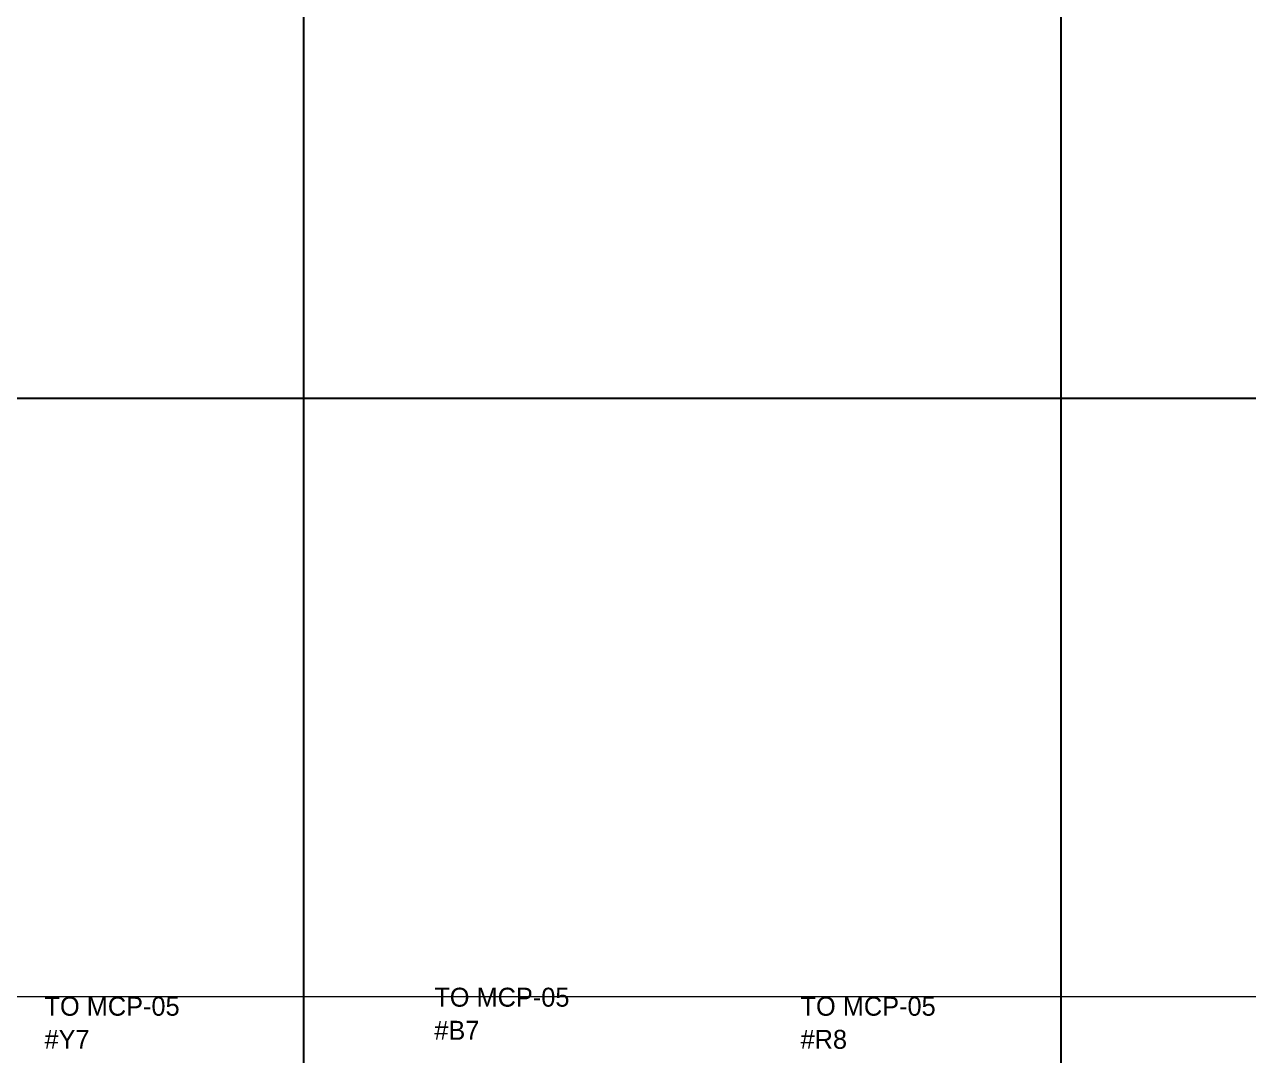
# Model space of a CAD drawing. Header units: metres. Extents: x 75097 to 220762, y -1557923 to -1361206.
# Drawn here: x 141706 to 153344, y -1424931 to -1415133 of the extents above; entities that cross this region are included whole.
import ezdxf

# ---------------------------------------------------------------- set-up
doc = ezdxf.new("R2010")
doc.units = ezdxf.units.M
doc.layers.get('0').update_dxf_attribs({"lineweight": 0})
doc.layers.add('A-100 - Copy$0$axes', color=8, linetype='Continuous')
doc.layers.add('A-100 - Copy$0$Proj', color=8, linetype='Continuous', lineweight=0)
doc.layers.add('E-POWR-IDEN _1-100_', color=7, linetype='Continuous', lineweight=9, true_color=0x4e7e3e)
doc.styles.add('Optima_5', font='', dxfattribs={"height": 3.001645})
doc.styles.get('Optima_5').set_extended_font_data('Optima')

# ---------------------------------------------------------------- blocks, each defined once
blk = doc.blocks.new('A-100 - Copy')
at = {"layer": 'A-100 - Copy$0$axes'}
for p, q in [((144363.7, -1477297.4, 0), (144363.7, -1387547.7, 0)), ((151563.3, -1477297.4, 0), (151563.3, -1391762.7, 0)), ((178940.3, -1418687.7, 2.4), (96042.2, -1418687.7, 2.4))]:
    blk.add_line(p, q, dxfattribs=at)
at = {"layer": 'A-100 - Copy$0$Proj', "elevation": 2.4}
blk.add_lwpolyline([(157430.3, -1413062.7), (157430.3, -1424372.7), (116466.7, -1424372.7), (116466.7, -1413062.7)], close=True, dxfattribs=at)

msp = doc.modelspace()

# ---------------------------------------------------------------- texts
at = {"layer": 'E-POWR-IDEN _1-100_', "char_height": 180.1, "width": 2475.925, "attachment_point": 1, "rotation": 360, "line_spacing_factor": 1.047943, "style": 'Optima_5'}
for s, insert in [('TO MCP-05 \\P#B7', (145602.9, -1424286.8, 2.4)), ('TO MCP-05 \\P#Y7', (141896.7, -1424372.7, 2.4)), ('TO MCP-05 \\P#R8', (149084.8, -1424372.7, 4.7))]:
    msp.add_mtext(s, dxfattribs=dict(at, insert=insert))

# ---------------------------------------------------------------- next in the draw order: block references
msp.add_blockref('A-100 - Copy', (0, 0))

doc.saveas('drawing.dxf')
